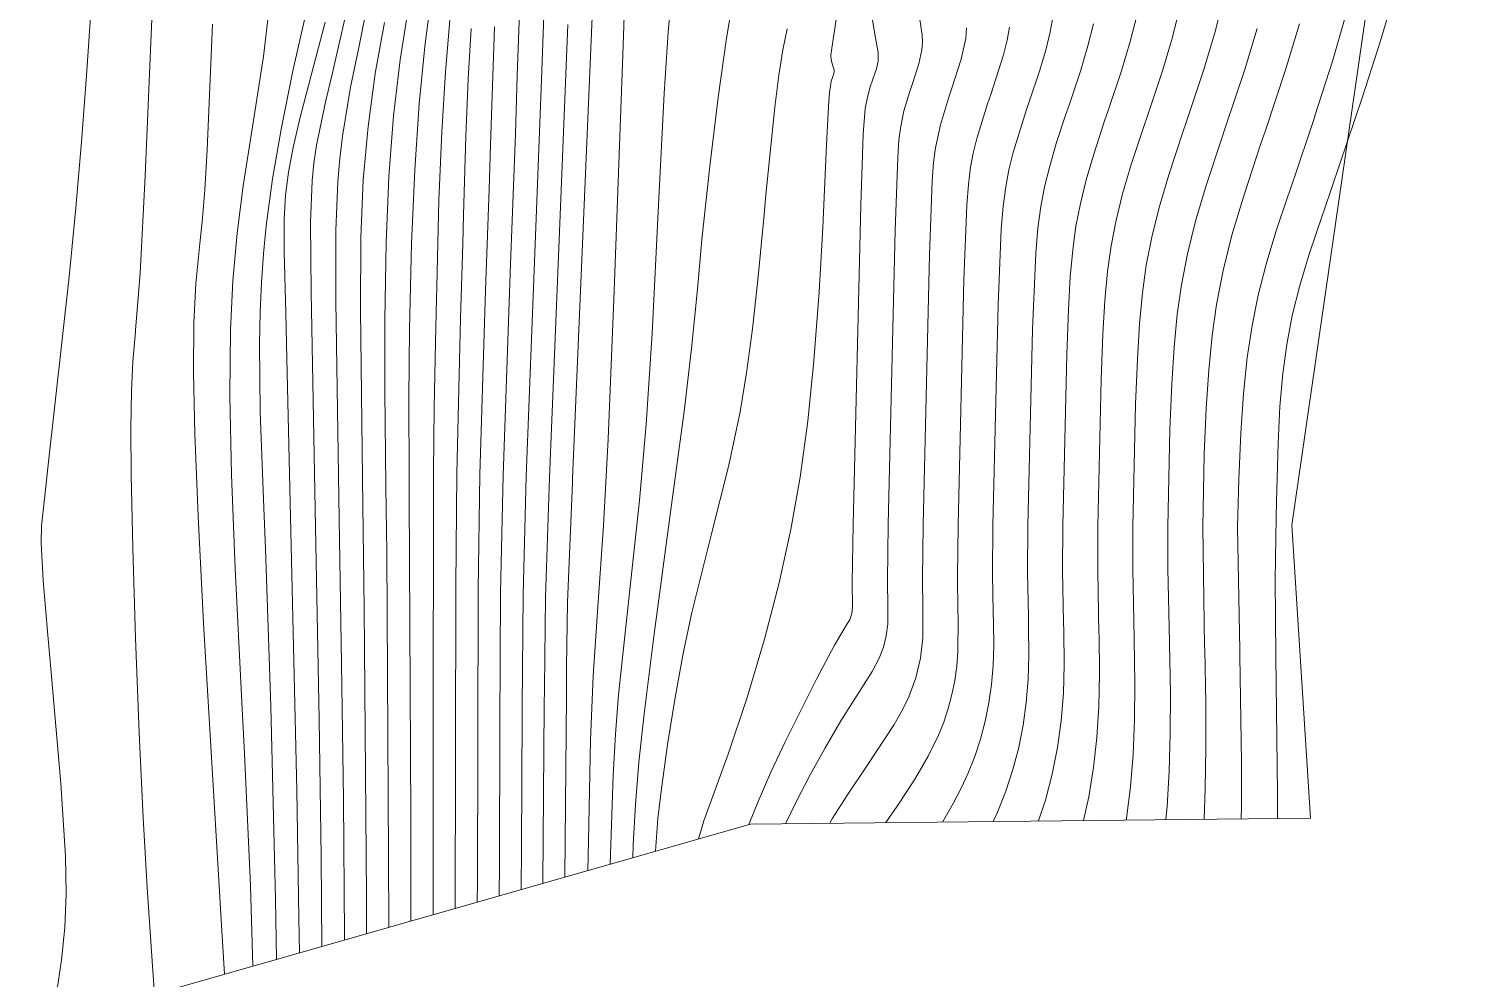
# Model space of a CAD drawing. Header units: metres. Extents: x 1233805 to 1234355, y 654698 to 655114.
# Drawn here: x 1234313.73 to 1234353.85, y 655046.37 to 655072.74 of the extents above; entities that cross this region are included whole.
import ezdxf

# ---------------------------------------------------------------- set-up
doc = ezdxf.new("R2010")
doc.units = ezdxf.units.M

msp = doc.modelspace()

# ---------------------------------------------------------------- linework, layer by layer
at = {"layer": 'ИИ_ГОРИЗОНТАЛИ_ОСН', "lineweight": 0}
for points, elevation in [([(1234317.332, 655077.382), (1234316.96, 655068.66), (1234316.82, 655065.955), (1234316.695, 655064.373), (1234316.69, 655064.326), (1234316.621, 655063.506), (1234316.582, 655062.674), (1234316.566, 655061.636), (1234316.572, 655060.365), (1234316.614, 655058.316), (1234316.69, 655055.813), (1234316.791, 655053.184), (1234316.901, 655050.824), (1234317.013, 655048.89), (1234317.156, 655046.84), (1234317.217, 655045.926)], 70.5), ([(1234330.328, 655075.006), (1234330.224, 655072.021), (1234329.992, 655065.47), (1234329.821, 655061.345), (1234329.691, 655058.947), (1234329.531, 655056.69), (1234329.401, 655054.774), (1234329.334, 655052.987), (1234329.273, 655050.178), (1234329.257, 655049.362)], 79), ([(1234327.397, 655074.209), (1234327.295, 655071.443), (1234327.243, 655069.816), (1234327.11, 655066.215), (1234326.903, 655060.337), (1234326.835, 655057.081), (1234326.815, 655053.378), (1234326.815, 655053.328), (1234326.804, 655049.56), (1234326.795, 655048.66)], 77), ([(1234329.431, 655074.383), (1234328.835, 655060.255), (1234328.829, 655060.134), (1234328.695, 655056.818), (1234328.667, 655055.012), (1234328.663, 655054.206), (1234328.622, 655049.181)], 78.5), ([(1234322.693, 655073.842), (1234322.163, 655071.521), (1234321.981, 655070.749), (1234321.722, 655069.508), (1234321.649, 655069.013), (1234321.6, 655068.521), (1234321.557, 655067.373), (1234321.573, 655065.434), (1234321.684, 655059.403), (1234321.793, 655053.553), (1234321.849, 655049.745), (1234321.871, 655047.255)], 73), ([(1234331.619, 655074.109), (1234331.49, 655072.65), (1234331.377, 655070.948), (1234331.223, 655067.854), (1234331.046, 655064.284), (1234330.881, 655061.765), (1234330.69, 655059.64), (1234330.401, 655056.992), (1234330.109, 655054.243), (1234330.023, 655053.146), (1234329.958, 655052.001), (1234329.88, 655049.54)], 79.5), ([(1234323.147, 655073.472), (1234322.882, 655072.177), (1234322.667, 655071.125), (1234322.438, 655069.763), (1234322.363, 655069.138), (1234322.309, 655068.511), (1234322.255, 655067.142), (1234322.256, 655065.176), (1234322.35, 655059.13), (1234322.418, 655055.102), (1234322.466, 655051.342), (1234322.493, 655047.55), (1234322.493, 655047.432)], 73.5), ([(1234324.34, 655073.768), (1234324.04, 655071.879), (1234323.86, 655070.329), (1234323.732, 655068.642), (1234323.655, 655066.803), (1234323.622, 655064.66), (1234323.622, 655062.677), (1234323.649, 655060.033), (1234323.669, 655058.199), (1234323.724, 655049.751), (1234323.728, 655047.784)], 74.5), ([(1234346.902, 655073.556), (1234346.671, 655072.633), (1234346.355, 655071.583), (1234345.885, 655070.171), (1234345.782, 655069.869), (1234345.392, 655068.685), (1234345.123, 655067.78), (1234344.919, 655066.96), (1234344.768, 655066.175), (1234344.662, 655065.408), (1234344.58, 655064.545), (1234344.521, 655063.569), (1234344.472, 655062.313), (1234344.394, 655058.919), (1234344.395, 655057.732), (1234344.434, 655055.807), (1234344.434, 655055.792), (1234344.454, 655054.559), (1234344.444, 655053.547), (1234344.401, 655052.589), (1234344.326, 655051.686), (1234344.215, 655050.813), (1234344.206, 655050.766)], 85.5), ([(1234351.634, 655073.629), (1234351.275, 655072.412), (1234350.771, 655070.852), (1234349.71, 655067.705), (1234349.665, 655067.576), (1234349.293, 655066.486), (1234349.031, 655065.614), (1234348.823, 655064.778), (1234348.67, 655063.971), (1234348.563, 655063.165), (1234348.483, 655062.253), (1234348.43, 655061.235), (1234348.393, 655059.926), (1234348.387, 655059.644), (1234348.375, 655059.165), (1234348.347, 655057.448), (1234348.364, 655055.318), (1234348.377, 655054.546), (1234348.415, 655051.518), (1234348.411, 655050.811)], 87.5), ([(1234320.406, 655073.327), (1234320.251, 655071.98), (1234319.946, 655070.024), (1234319.683, 655068.381), (1234319.515, 655067.066), (1234319.398, 655065.743), (1234319.332, 655064.38), (1234319.314, 655062.558), (1234319.356, 655060.351), (1234319.456, 655057.753), (1234319.636, 655054.212), (1234319.721, 655052.615), (1234319.885, 655048.941), (1234319.951, 655046.707)], 71.5), ([(1234324.857, 655073.258), (1234324.726, 655072.256), (1234324.569, 655070.659), (1234324.448, 655068.827), (1234324.361, 655066.777), (1234324.305, 655064.402), (1234324.283, 655062.488), (1234324.291, 655060.282), (1234324.295, 655059.748), (1234324.339, 655050.851), (1234324.344, 655047.96)], 75), ([(1234325.426, 655072.986), (1234325.299, 655071.552), (1234325.197, 655069.881), (1234325.122, 655067.985), (1234325.062, 655065.59), (1234325.054, 655065.25), (1234325.026, 655064.029), (1234324.988, 655062.226), (1234324.971, 655060.419), (1234324.963, 655052.785), (1234324.964, 655051.644), (1234324.96, 655048.136)], 75.5), ([(1234328.043, 655073.364), (1234327.972, 655071.339), (1234327.793, 655066.75), (1234327.547, 655060.31), (1234327.458, 655057.019), (1234327.432, 655053.89), (1234327.432, 655053.685), (1234327.418, 655050.003), (1234327.406, 655048.834)], 77.5), ([(1234336.201, 655073.313), (1234336.031, 655072.203), (1234336.005, 655072.014), (1234336.016, 655071.883), (1234336.052, 655071.741), (1234336.073, 655071.687), (1234336.101, 655071.603), (1234336.103, 655071.536), (1234336.055, 655071.389), (1234336.017, 655071.289), (1234335.993, 655071.142), (1234335.985, 655071.076), (1234335.982, 655071.057), (1234335.948, 655070.734), (1234335.91, 655070.06), (1234335.878, 655069.323), (1234335.782, 655067.223), (1234335.68, 655065.437), (1234335.537, 655063.52), (1234335.365, 655061.845), (1234335.152, 655060.291), (1234334.895, 655058.836), (1234334.569, 655057.357), (1234334.161, 655055.792), (1234333.679, 655054.173), (1234333.153, 655052.596), (1234332.84, 655051.736), (1234332.482, 655050.739), (1234332.329, 655050.239)], 81), ([(1234337.163, 655072.985), (1234337.244, 655072.496), (1234337.267, 655072.393), (1234337.324, 655072.083), (1234337.319, 655071.85), (1234337.271, 655071.631), (1234337.165, 655071.314), (1234337.102, 655071.131), (1234337.022, 655070.846), (1234336.961, 655070.531), (1234336.905, 655069.819), (1234336.838, 655067.845), (1234336.627, 655058.978), (1234336.602, 655057.36), (1234336.609, 655056.698), (1234336.611, 655056.679), (1234336.594, 655056.5), (1234336.53, 655056.329), (1234336.463, 655056.218), (1234336.112, 655055.623), (1234335.615, 655054.699), (1234334.734, 655052.937), (1234334.344, 655052.094), (1234333.989, 655051.279), (1234333.729, 655050.639)], 81.5), ([(1234342.184, 655073.103), (1234342.103, 655072.659), (1234341.974, 655072.147), (1234341.799, 655071.564), (1234341.536, 655070.776), (1234341.442, 655070.5), (1234341.073, 655069.311), (1234340.954, 655068.824), (1234340.864, 655068.353), (1234340.792, 655067.814), (1234340.74, 655067.176), (1234340.655, 655065.079), (1234340.51, 655058.949), (1234340.497, 655057.595), (1234340.515, 655056.526), (1234340.522, 655056.243), (1234340.53, 655055.604), (1234340.513, 655055.06), (1234340.47, 655054.532), (1234340.398, 655054.02), (1234340.297, 655053.512), (1234340.166, 655053.015), (1234340.005, 655052.528), (1234339.814, 655052.051), (1234339.627, 655051.649), (1234339.407, 655051.225), (1234339.104, 655050.71)], 83.5), ([(1234344.503, 655073.108), (1234344.323, 655072.392), (1234344.078, 655071.576), (1234343.712, 655070.476), (1234343.612, 655070.185), (1234343.311, 655069.265), (1234343.098, 655068.545), (1234342.937, 655067.892), (1234342.816, 655067.264), (1234342.726, 655066.604), (1234342.659, 655065.852), (1234342.609, 655064.951), (1234342.564, 655063.696), (1234342.452, 655058.934), (1234342.445, 655057.683), (1234342.472, 655056.251), (1234342.478, 655056.025), (1234342.489, 655055.084), (1234342.466, 655054.292), (1234342.403, 655053.524), (1234342.301, 655052.78), (1234342.154, 655052.04), (1234341.965, 655051.316), (1234341.776, 655050.739)], 84.5), ([(1234345.703, 655073.332), (1234345.497, 655072.513), (1234345.217, 655071.58), (1234344.798, 655070.324), (1234344.697, 655070.027), (1234344.351, 655068.975), (1234344.111, 655068.163), (1234343.928, 655067.426), (1234343.792, 655066.72), (1234343.694, 655066.005), (1234343.619, 655065.196), (1234343.565, 655064.26), (1234343.518, 655063.004), (1234343.423, 655058.927), (1234343.42, 655057.692), (1234343.455, 655055.938), (1234343.456, 655055.916), (1234343.471, 655054.826), (1234343.453, 655053.922), (1234343.399, 655053.054), (1234343.307, 655052.224), (1234343.174, 655051.41), (1234343.029, 655050.753)], 85), ([(1234350.315, 655073.137), (1234349.947, 655071.873), (1234349.454, 655070.331), (1234349.438, 655070.284), (1234349.274, 655069.783), (1234348.736, 655068.188), (1234348.713, 655068.123), (1234348.365, 655067.102), (1234348.096, 655066.21), (1234347.876, 655065.341), (1234347.707, 655064.504), (1234347.574, 655063.616), (1234347.469, 655062.615), (1234347.391, 655061.516), (1234347.335, 655060.238), (1234347.306, 655058.904), (1234347.306, 655058.897), (1234347.306, 655058.89), (1234347.367, 655055.48), (1234347.371, 655055.334), (1234347.416, 655052.36), (1234347.41, 655051.144), (1234347.402, 655050.8)], 87), ([(1234318.83, 655072.874), (1234318.686, 655069.385), (1234318.619, 655068.268), (1234318.544, 655067.38), (1234318.477, 655066.783), (1234318.366, 655065.674), (1234318.313, 655064.577), (1234318.304, 655063.197), (1234318.342, 655061.486), (1234318.433, 655059.209), (1234318.583, 655056.238), (1234319.08, 655047.848), (1234319.137, 655046.932), (1234319.163, 655046.482)], 71), ([(1234321.958, 655072.927), (1234321.267, 655070.29), (1234321.071, 655069.443), (1234320.938, 655068.762), (1234320.854, 655068.125), (1234320.82, 655067.451), (1234320.823, 655066.55), (1234320.865, 655064.858), (1234320.889, 655063.981), (1234321.172, 655051.584), (1234321.233, 655048.052), (1234321.244, 655047.076)], 72.5), ([(1234326.666, 655072.797), (1234326.549, 655069.519), (1234326.513, 655068.294), (1234326.418, 655065.488), (1234326.259, 655060.365), (1234326.212, 655057.16), (1234326.198, 655052.963), (1234326.198, 655052.767), (1234326.19, 655049.037), (1234326.184, 655048.486)], 76.5), ([(1234334.796, 655072.747), (1234334.676, 655072.162), (1234334.563, 655071.455), (1234334.45, 655070.567), (1234334.194, 655068.037), (1234334.152, 655067.577), (1234333.982, 655065.771), (1234333.831, 655064.41), (1234333.666, 655063.191), (1234333.484, 655062.104), (1234333.17, 655060.622), (1234332.681, 655058.674), (1234332.146, 655056.526), (1234331.906, 655055.391), (1234331.68, 655054.166), (1234331.472, 655052.867), (1234331.292, 655051.563), (1234331.205, 655050.808), (1234331.15, 655050.161), (1234331.138, 655049.899)], 80.5), ([(1234339.777, 655072.769), (1234339.752, 655072.476), (1234339.625, 655071.897), (1234339.357, 655071.064), (1234339.272, 655070.816), (1234339.048, 655070.078), (1234338.913, 655069.442), (1234338.861, 655069.038), (1234338.822, 655068.51), (1234338.747, 655066.462), (1234338.568, 655058.963), (1234338.549, 655057.479), (1234338.561, 655056.637), (1234338.566, 655056.461), (1234338.561, 655055.827), (1234338.496, 655055.261), (1234338.367, 655054.714), (1234338.172, 655054.19), (1234337.995, 655053.827), (1234337.762, 655053.42), (1234337.017, 655052.282), (1234336.469, 655051.462), (1234336.057, 655050.814), (1234335.976, 655050.676)], 82.5), ([(1234340.968, 655072.789), (1234340.903, 655072.433), (1234340.8, 655072.023), (1234340.447, 655070.922), (1234340.357, 655070.658), (1234340.061, 655069.694), (1234339.963, 655069.29), (1234339.889, 655068.898), (1234339.826, 655068.424), (1234339.781, 655067.843), (1234339.701, 655065.771), (1234339.539, 655058.956), (1234339.523, 655057.538), (1234339.538, 655056.593), (1234339.544, 655056.352), (1234339.537, 655055.444), (1234339.503, 655055.036), (1234339.447, 655054.641), (1234339.368, 655054.248), (1234339.266, 655053.864), (1234339.141, 655053.488), (1234338.993, 655053.121), (1234338.708, 655052.539), (1234338.329, 655051.886), (1234337.851, 655051.151), (1234337.534, 655050.693)], 83), ([(1234349.028, 655072.882), (1234348.64, 655071.608), (1234348.068, 655069.892), (1234347.952, 655069.554), (1234347.474, 655068.105), (1234347.148, 655067.015), (1234346.901, 655066.028), (1234346.719, 655065.086), (1234346.599, 655064.224), (1234346.504, 655063.259), (1234346.433, 655062.197), (1234346.381, 655060.93), (1234346.336, 655058.905), (1234346.389, 655055.589), (1234346.391, 655055.51), (1234346.42, 655053.994), (1234346.425, 655052.773), (1234346.406, 655051.638), (1234346.372, 655050.789)], 86.5)]:
    msp.add_lwpolyline(points, dxfattribs=dict(at, elevation=elevation))
at = {"layer": 'ИИ_ГОРИЗОНТАЛИ_УТОЛЩ', "lineweight": 0}
for points, elevation in [([(1234333.34, 655073.858), (1234333.107, 655072.487), (1234332.873, 655070.835), (1234332.641, 655068.926), (1234332.427, 655066.891), (1234332.299, 655065.515), (1234332.14, 655063.86), (1234331.94, 655062.185), (1234331.535, 655059.181), (1234331.086, 655055.864), (1234330.817, 655053.713), (1234330.675, 655052.376), (1234330.577, 655051.197), (1234330.516, 655050.081), (1234330.503, 655049.718)], 80), ([(1234321.526, 655073.619), (1234321.065, 655071.58), (1234320.745, 655070.007), (1234320.497, 655068.574), (1234320.323, 655067.274), (1234320.247, 655066.496), (1234320.192, 655065.697), (1234320.156, 655064.869), (1234320.14, 655063.996), (1234320.159, 655062.107), (1234320.258, 655059.433), (1234320.305, 655058.298), (1234320.45, 655053.918), (1234320.578, 655048.567), (1234320.605, 655046.893)], 72), ([(1234315.458, 655073.346), (1234315.335, 655071.449), (1234315.196, 655069.606), (1234315.037, 655067.769), (1234314.85, 655065.859), (1234314.258, 655060.546), (1234314.197, 655060.018), (1234314.079, 655058.933), (1234314.071, 655058.461), (1234314.128, 655057.417), (1234314.252, 655055.903), (1234314.348, 655054.861), (1234314.619, 655051.781), (1234314.745, 655049.76), (1234314.763, 655048.707), (1234314.728, 655047.779), (1234314.637, 655046.877), (1234314.453, 655045.618)], 70), ([(1234338.46, 655073.127), (1234338.547, 655072.575), (1234338.553, 655072.366), (1234338.536, 655072.163), (1234338.448, 655071.768), (1234338.264, 655071.197), (1234338.187, 655070.973), (1234338.036, 655070.462), (1234337.937, 655069.987), (1234337.896, 655069.655), (1234337.864, 655069.173), (1234337.792, 655067.154), (1234337.597, 655058.971), (1234337.576, 655057.42), (1234337.585, 655056.668), (1234337.589, 655056.57), (1234337.585, 655056.211), (1234337.545, 655055.881), (1234337.467, 655055.563), (1234337.351, 655055.26), (1234337.158, 655054.895), (1234336.802, 655054.331), (1234336.286, 655053.518), (1234335.836, 655052.756), (1234335.443, 655052.043), (1234335.061, 655051.306), (1234334.748, 655050.663)], 82), ([(1234323.608, 655072.924), (1234323.353, 655071.502), (1234323.15, 655070.034), (1234323.02, 655068.546), (1234322.954, 655066.944), (1234322.939, 655064.918), (1234323.002, 655059.502), (1234323.044, 655056.65), (1234323.108, 655048.651), (1234323.107, 655047.607)], 74), ([(1234326.018, 655072.752), (1234325.932, 655071.359), (1234325.866, 655069.755), (1234325.805, 655067.575), (1234325.784, 655066.772), (1234325.722, 655064.705), (1234325.615, 655060.392), (1234325.588, 655057.263), (1234325.581, 655052.641), (1234325.581, 655052.205), (1234325.575, 655048.495), (1234325.573, 655048.311)], 76), ([(1234328.702, 655072.861), (1234328.449, 655066.651), (1234328.191, 655060.283), (1234328.078, 655056.948), (1234328.05, 655054.451), (1234328.048, 655053.926), (1234328.011, 655049.007)], 78), ([(1234343.303, 655072.883), (1234343.149, 655072.27), (1234342.939, 655071.571), (1234342.624, 655070.627), (1234342.527, 655070.342), (1234342.27, 655069.554), (1234342.086, 655068.928), (1234341.945, 655068.358), (1234341.84, 655067.809), (1234341.759, 655067.207), (1234341.699, 655066.512), (1234341.61, 655064.388), (1234341.481, 655058.941), (1234341.471, 655057.646), (1234341.493, 655056.423), (1234341.5, 655056.134), (1234341.51, 655055.344), (1234341.489, 655054.676), (1234341.436, 655054.028), (1234341.349, 655053.4), (1234341.225, 655052.776), (1234341.065, 655052.165), (1234340.869, 655051.567), (1234340.635, 655050.982), (1234340.516, 655050.725)], 84), ([(1234347.845, 655072.754), (1234347.494, 655071.586), (1234346.971, 655070.017), (1234346.867, 655069.711), (1234346.433, 655068.395), (1234346.136, 655067.398), (1234345.91, 655066.494), (1234345.743, 655065.631), (1234345.63, 655064.815), (1234345.542, 655063.899), (1234345.477, 655062.882), (1234345.427, 655061.621), (1234345.365, 655058.912), (1234345.37, 655057.754), (1234345.411, 655055.698), (1234345.412, 655055.659), (1234345.437, 655054.283), (1234345.434, 655053.166), (1234345.404, 655052.118), (1234345.345, 655051.143), (1234345.31, 655050.778)], 86)]:
    msp.add_lwpolyline(points, dxfattribs=dict(at, elevation=elevation))
at = {"layer": 'Оформление точек', "color": 41, "lineweight": 0}
msp.add_lwpolyline([(1234283.108, 654912.091), (1234263.065, 654936.588), (1234271.639, 654969.887), (1234262.654, 654978.832), (1234256.669, 655012.818), (1234288.937, 655037.856), (1234333.776, 655050.652), (1234349.327, 655050.821), (1234348.812, 655058.959), (1234353.847, 655093.724), (1234353.334, 655114.319), (1234323.897, 655110.095), (1234294.279, 655109.246), (1234278.101, 655107.867), (1234260.582, 655106.071), (1234251.183, 655108.936), (1234238.712, 655106.566), (1234227.593, 655106.413), (1234221.976, 655100.726), (1234199.442, 655098.648), (1234167.81, 655097.022)], dxfattribs=at)

doc.saveas('drawing.dxf')
